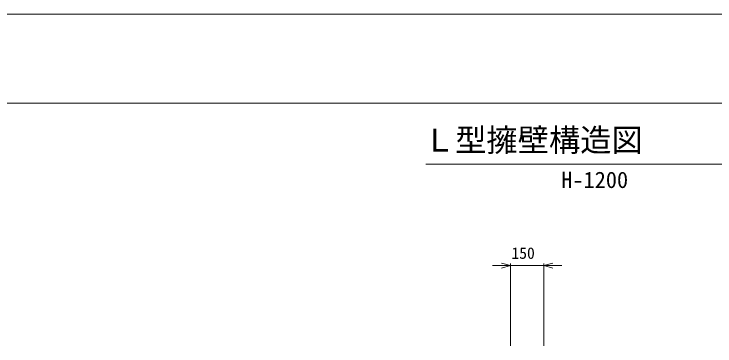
# Model space of a CAD drawing. Units: millimetres, scale not verified. Extents: x 748 to 253048, y 13754 to 73154.
# Drawn here: x 28319 to 44021, y 65717 to 73154 of the extents above; entities that cross this region are included whole.
import ezdxf
from ezdxf.enums import TextEntityAlignment as Align

# ---------------------------------------------------------------- set-up
doc = ezdxf.new("R2010")
doc.units = ezdxf.units.MM
doc.header["$LTSCALE"] = 300
for name, color, linetype, lineweight in [('0_2', 1, 'Continuous', 18), ('D-STR-DIM', 7, 'Continuous', 18), ('D-TTL(外枠）', 2, 'Continuous', 18), ('D-TTL-LINE', 7, 'Continuous', 18), ('DEFPOINTS_3', 7, 'Continuous', 18)]:
    doc.layers.add(name, color=color, linetype=linetype, lineweight=lineweight)
doc.layers.add('D-TTL-TXT', color=1, linetype='Continuous')
doc.styles.add('ＭＳ ゴシック', font='')
doc.styles.get('ＭＳ ゴシック').set_extended_font_data('MS Gothic')

msp = doc.modelspace()

# ---------------------------------------------------------------- linework, layer by layer
at = {"layer": '0_2'}
for p, q in [((39240.3, 67570.3), (39440.3, 67516.7)), ((40190.3, 67516.7), (40390.3, 67570.3)), ((39440.3, 67516.7), (39240.3, 67463.1)), ((39440.3, 67516.7), (39240.3, 67516.7)), ((40390.3, 67463.1), (40190.3, 67516.7)), ((40190.3, 67516.7), (40390.3, 67516.7))]:
    msp.add_line(p, q, dxfattribs=at)
at = {"layer": 'D-STR-DIM'}
for p, q in [((39440.3, 65716.7), (39440.3, 67566.7)), ((40190.3, 65716.7), (40190.3, 67566.7)), ((39240.3, 67516.7), (39040.3, 67516.7)), ((39440.3, 67516.7), (40190.3, 67516.7)), ((40390.3, 67516.7), (40590.3, 67516.7))]:
    msp.add_line(p, q, dxfattribs=at)
at = {"layer": 'D-TTL(外枠）'}
msp.add_line((3047.6, 71153.7), (82547.6, 71153.7), dxfattribs=at)
at = {"layer": 'D-TTL-LINE'}
msp.add_line((37545.7, 69791.4), (45565, 69791.4), dxfattribs=at)
at = {"layer": 'DEFPOINTS_3'}
msp.add_line((747.6, 73153.7), (84847.6, 73153.7), dxfattribs=at)

# ---------------------------------------------------------------- texts
at = {"layer": 'D-STR-DIM', "color": 1, "style": 'ＭＳ ゴシック'}
msp.add_text('150', height=256.6, dxfattribs=at).set_placement((39460.9, 67591.7), align=Align.BOTTOM_LEFT)
at = {"layer": 'D-TTL-TXT', "style": 'ＭＳ ゴシック'}
for s, height, p in [('Ｌ型擁壁構造図', 513.2, (37501.3, 69919.3)), ('H-1200', 366.6, (40578.7, 69146))]:
    msp.add_text(s, height=height, dxfattribs=at).set_placement(p, align=Align.BOTTOM_LEFT)

doc.saveas('drawing.dxf')
